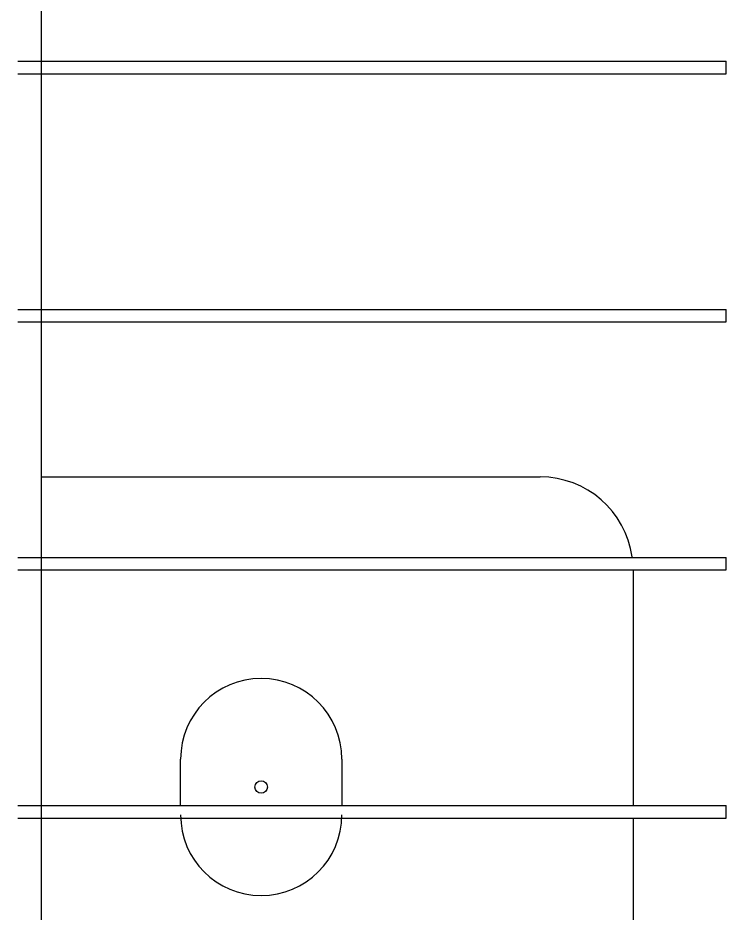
# Model space of a CAD drawing. Header units: millimetres. Extents: x 32496 to 166256, y 3504 to 23939.
# Drawn here: x 98287.9 to 98402.1, y 8230.8 to 8375.1 of the extents above; entities that cross this region are included whole.
import ezdxf

# ---------------------------------------------------------------- set-up
doc = ezdxf.new("R2010")
doc.units = ezdxf.units.MM
doc.layers.get('0').update_dxf_attribs({"lineweight": 35})
doc.layers.add('变压器模型_1__0', color=7, linetype='Continuous')

# ---------------------------------------------------------------- blocks, each defined once
blk = doc.blocks.new('gtrytrgtrr')
at = {"layer": '变压器模型_1__0', "color": 6, "linetype": 'Continuous'}
for p, q in [((66514.76, -72484.29), (66514.76, -72856.4)), ((66511.01, -72708.29), (66625.26, -72708.29)), ((66625.26, -72710.29), (66625.26, -72708.29)), ((66511.01, -72710.29), (66625.26, -72710.29)), ((66511.01, -72748.29), (66625.26, -72748.29)), ((66625.26, -72750.29), (66625.26, -72748.29)), ((66511.01, -72750.29), (66625.26, -72750.29)), ((66514.76, -72775.29), (66595.26, -72775.29)), ((66511.01, -72788.29), (66625.26, -72788.29)), ((66625.26, -72790.29), (66625.26, -72788.29)), ((66511.01, -72790.29), (66625.26, -72790.29)), ((66610.26, -72790.29), (66610.26, -72828.29)), ((66537.26, -72828.29), (66537.26, -72820.79)), ((66563.26, -72820.79), (66563.26, -72828.29)), ((66511.01, -72828.29), (66625.26, -72828.29)), ((66625.26, -72830.29), (66625.26, -72828.29)), ((66511.01, -72830.29), (66625.26, -72830.29)), ((66610.26, -72830.29), (66610.26, -72868.29))]:
    blk.add_line(p, q, dxfattribs=at)
blk.add_circle((66550.26, -72825.29), 1, dxfattribs=at)
for centre, radius, start, end in [((66595.26, -72790.29), 15, 8.0918, 90), ((66550.26, -72820.79), 13, 0, 180), ((66550.26, -72829.79), 13, 180, 0)]:
    blk.add_arc(centre, radius, start, end, dxfattribs=at)

msp = doc.modelspace()

# ---------------------------------------------------------------- block references
msp.add_blockref('gtrytrgtrr', (31776.885, 81076.369))

doc.saveas('drawing.dxf')
